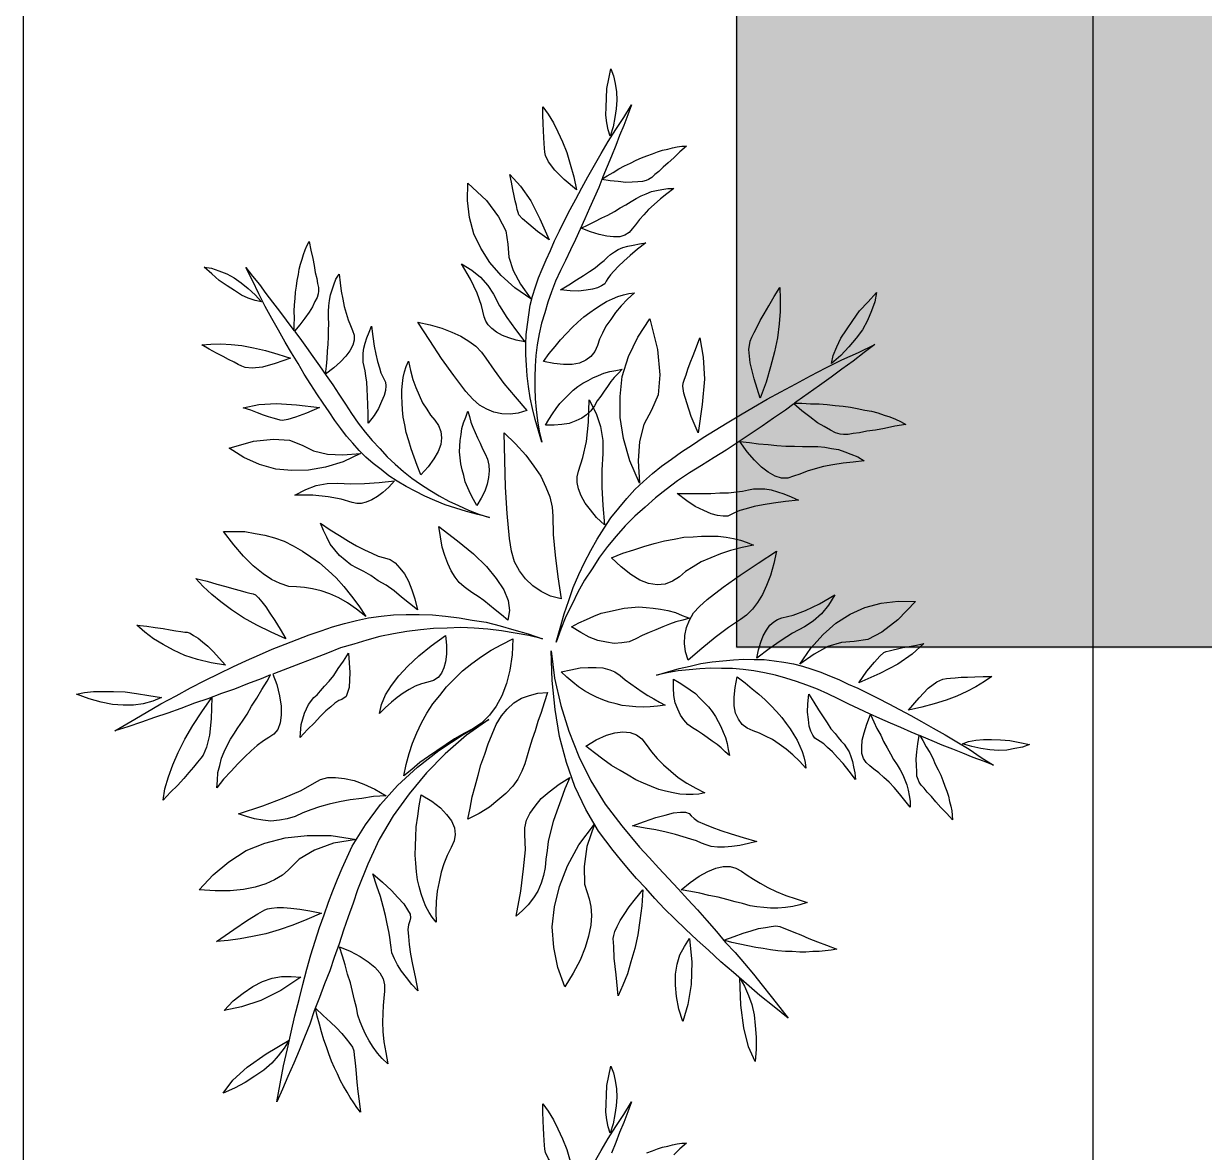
# Model space of a CAD drawing. Header units: inches. Extents: x 3 to 218426, y 2 to 56473.
# Drawn here: x 40693.2 to 41024.4, y 15399.2 to 15715.8 of the extents above; entities that cross this region are included whole.
import ezdxf

# ---------------------------------------------------------------- set-up
doc = ezdxf.new("R2010")
doc.units = ezdxf.units.IN
doc.header["$MEASUREMENT"] = 0
doc.layers.add('Plants', color=92, linetype='Continuous')
doc.layers.add('tampak', color=7, linetype='Continuous')

# ---------------------------------------------------------------- blocks, each defined once
blk = doc.blocks.new('1')
at = {"layer": 'Plants', "linetype": 'Continuous'}
for points in [[(3226.34, 15275.75), (3227.1, 15273.81), (3227.54, 15271.66), (3227.93, 15269.34), (3228.04, 15267), (3227.86, 15264.62), (3227.47, 15262.11), (3226.97, 15259.53), (3226.18, 15256.93), (3225.56, 15258.65), (3225.19, 15260.69), (3224.93, 15262.79), (3225, 15265.1), (3225.11, 15267.58), (3225.26, 15270.24), (3225.8, 15272.99), (3226.34, 15275.75)], [(3223.84, 15244.74), (3222.96, 15242.53), (3221.63, 15239.59), (3220.41, 15236.71), (3219.08, 15233.77), (3217.75, 15230.82), (3216.42, 15227.88), (3215.03, 15225.04), (3213.59, 15222.03), (3212.19, 15219.19), (3210.86, 15216.25), (3209.71, 15213.26), (3208.67, 15210.35), (3207.8, 15207.39), (3206.93, 15204.43), (3206.24, 15201.43), (3205.73, 15198.39), (3205.32, 15195.42), (3205.09, 15192.41), (3205.04, 15189.35), (3204.98, 15186.3), (3205.11, 15183.21), (3205.45, 15180.25), (3205.75, 15177.12), (3206.26, 15174.12), (3206.96, 15171.08), (3206.02, 15174.27), (3205.08, 15177.46), (3204.39, 15180.49), (3203.7, 15183.53), (3203.22, 15186.71), (3202.88, 15189.67), (3202.65, 15192.69), (3202.48, 15195.61), (3202.5, 15198.49), (3202.58, 15201.25), (3202.94, 15204.05), (3203.31, 15206.84), (3203.74, 15209.53), (3204.42, 15212.07), (3205.21, 15214.67), (3206.06, 15217.17), (3207.09, 15219.63), (3208.16, 15222.26), (3209.41, 15224.85), (3210.59, 15227.55), (3211.99, 15230.39), (3213.38, 15233.22), (3214.93, 15236.3), (3216.54, 15239.27), (3218.2, 15242.42), (3219.92, 15245.46), (3221.79, 15248.75), (3223.66, 15252.03), (3225.64, 15255.38), (3227.73, 15258.8), (3229.99, 15262.18), (3232.19, 15265.67), (3231.08, 15262.86), (3230.04, 15259.94), (3228.82, 15257.07), (3227.7, 15254.26), (3226.55, 15251.27), (3225.33, 15248.4), (3224.11, 15245.52), (3223.88, 15244.92), (3225.29, 15245.8), (3226.99, 15246.71), (3228.61, 15247.73), (3230.2, 15248.57), (3231.86, 15249.31), (3233.44, 15250.15), (3234.99, 15250.81), (3236.43, 15251.41), (3238.04, 15251.97), (3239.48, 15252.56), (3240.88, 15252.99), (3242.34, 15253.3), (3243.63, 15253.65), (3244.99, 15253.9), (3246.24, 15254.07), (3247.55, 15254.14), (3245.7, 15252.53), (3244.01, 15250.87), (3242.48, 15249.46), (3240.99, 15248.22), (3239.78, 15247.02), (3238.66, 15246.16), (3237.81, 15245.33), (3236.95, 15244.79), (3236.23, 15244.49), (3235.22, 15244.16), (3233.91, 15244.1), (3232.31, 15244), (3230.53, 15243.95), (3228.44, 15244.15), (3226.17, 15244.39), (3223.84, 15244.74)], [(3216.76, 15241.83), (3213.26, 15244.77), (3210.6, 15247.33), (3208.82, 15249.69), (3208.02, 15251.46), (3207.87, 15252.42), (3207.76, 15253.56), (3207.69, 15254.88), (3207.53, 15256.58), (3207.47, 15258.36), (3207.39, 15260.42), (3207.28, 15262.77), (3207.28, 15265.19), (3208.75, 15263.08), (3210.24, 15260.7), (3211.52, 15258.17), (3212.82, 15255.37), (3213.97, 15252.31), (3214.98, 15249.02), (3215.94, 15245.54), (3216.76, 15241.83)], [(3209.07, 15227.81), (3205.8, 15230.14), (3203.3, 15232.2), (3201.61, 15233.71), (3200.57, 15234.87), (3200.34, 15235.48), (3200.08, 15236.38), (3199.87, 15237.45), (3199.51, 15238.74), (3199.2, 15240.21), (3198.86, 15241.96), (3198.49, 15243.99), (3198.06, 15246.13), (3201.02, 15242.85), (3203.88, 15238.76), (3206.44, 15233.71), (3209.07, 15227.81)], [(3203.86, 15211.27), (3199.37, 15214.35), (3195.53, 15217.83), (3192.37, 15221.44), (3189.86, 15225.45), (3187.92, 15229.52), (3186.73, 15234.07), (3186.16, 15238.84), (3186.27, 15243.74), (3191.45, 15238.83), (3194.88, 15234.33), (3196.93, 15230.33), (3197.46, 15226.58), (3197.74, 15222.99), (3198.91, 15219.19), (3201, 15215.36), (3203.86, 15211.27)], [(3218.01, 15231.13), (3219.99, 15232.07), (3221.86, 15232.94), (3223.78, 15233.99), (3225.54, 15234.79), (3227.34, 15235.76), (3228.97, 15236.78), (3230.56, 15237.62), (3232.08, 15238.57), (3233.49, 15239.46), (3234.86, 15240.16), (3236.3, 15240.76), (3237.73, 15241.36), (3239.2, 15241.67), (3240.66, 15241.98), (3242.31, 15242.25), (3243.98, 15242.24), (3242.05, 15240.73), (3240.23, 15239.3), (3238.48, 15237.75), (3236.95, 15236.34), (3235.59, 15234.88), (3234.34, 15233.5), (3233.27, 15232.08), (3232.35, 15230.89), (3231.47, 15229.89), (3230.28, 15229.14), (3228.88, 15228.72), (3227.1, 15228.67), (3225.19, 15228.83), (3223.07, 15229.32), (3220.64, 15230.06), (3218.01, 15231.13)], [(3130.83, 15209.65), (3132.59, 15207.25), (3134.83, 15203.89), (3137.07, 15200.69), (3139.31, 15197.33), (3141.55, 15193.97), (3143.79, 15190.61), (3145.87, 15187.25), (3148.11, 15183.73), (3150.19, 15180.37), (3152.43, 15177.01), (3154.83, 15173.81), (3157.23, 15170.77), (3159.79, 15167.89), (3162.35, 15165.01), (3165.07, 15162.29), (3167.95, 15159.73), (3170.83, 15157.33), (3173.87, 15155.09), (3177.07, 15153.01), (3180.27, 15150.93), (3183.63, 15149.01), (3186.99, 15147.41), (3190.51, 15145.65), (3194.03, 15144.21), (3197.71, 15142.93), (3193.71, 15144.05), (3189.71, 15145.17), (3186.03, 15146.45), (3182.35, 15147.73), (3178.67, 15149.33), (3175.31, 15150.93), (3171.95, 15152.69), (3168.75, 15154.45), (3165.71, 15156.37), (3162.83, 15158.29), (3160.11, 15160.53), (3157.39, 15162.77), (3154.83, 15165.01), (3152.59, 15167.41), (3150.35, 15169.97), (3148.27, 15172.53), (3146.35, 15175.25), (3144.27, 15178.13), (3142.35, 15181.17), (3140.27, 15184.21), (3138.19, 15187.57), (3136.11, 15190.93), (3133.87, 15194.61), (3131.79, 15198.29), (3129.55, 15202.13), (3127.47, 15205.97), (3125.23, 15210.13), (3122.99, 15214.29), (3120.75, 15218.61), (3118.51, 15223.09), (3116.43, 15227.73), (3114.19, 15232.37), (3116.43, 15229.33), (3118.83, 15226.29), (3121.07, 15223.09), (3123.31, 15220.05), (3125.71, 15216.85), (3127.95, 15213.65), (3130.19, 15210.45), (3130.67, 15209.81), (3130.67, 15211.89), (3130.83, 15214.29), (3130.83, 15216.69), (3130.99, 15218.93), (3131.31, 15221.17), (3131.47, 15223.41), (3131.79, 15225.49), (3132.11, 15227.41), (3132.59, 15229.49), (3132.91, 15231.41), (3133.39, 15233.17), (3134.03, 15234.93), (3134.51, 15236.53), (3135.15, 15238.13), (3135.79, 15239.57), (3136.59, 15241.01), (3137.07, 15237.97), (3137.71, 15235.09), (3138.19, 15232.53), (3138.51, 15230.13), (3138.99, 15228.05), (3139.15, 15226.29), (3139.47, 15224.85), (3139.47, 15223.57), (3139.31, 15222.61), (3138.99, 15221.33), (3138.19, 15219.89), (3137.23, 15218.13), (3136.11, 15216.21), (3134.51, 15214.13), (3132.75, 15211.89), (3130.83, 15209.65)], [(3099.63, 15232.85), (3102.19, 15232.37), (3104.75, 15231.41), (3107.47, 15230.29), (3110.03, 15228.85), (3112.43, 15227.09), (3114.83, 15225.01), (3117.23, 15222.77), (3119.47, 15220.21), (3117.23, 15220.69), (3114.83, 15221.65), (3112.43, 15222.77), (3110.03, 15224.37), (3107.47, 15226.13), (3104.75, 15228.05), (3102.19, 15230.45), (3099.63, 15232.85)], [(3141.39, 15194.45), (3141.71, 15197.17), (3142.03, 15199.73), (3142.19, 15202.45), (3142.51, 15204.85), (3142.67, 15207.41), (3142.67, 15209.81), (3142.83, 15212.05), (3142.83, 15214.29), (3142.83, 15216.37), (3142.99, 15218.29), (3143.31, 15220.21), (3143.63, 15222.13), (3144.27, 15223.89), (3144.91, 15225.65), (3145.71, 15227.57), (3146.83, 15229.33), (3147.15, 15226.29), (3147.47, 15223.41), (3147.95, 15220.53), (3148.43, 15217.97), (3149.07, 15215.57), (3149.71, 15213.33), (3150.51, 15211.25), (3151.15, 15209.49), (3151.63, 15207.89), (3151.63, 15206.13), (3151.15, 15204.37), (3150.03, 15202.45), (3148.59, 15200.53), (3146.67, 15198.61), (3144.27, 15196.53), (3141.39, 15194.45)], [(3212.25, 15213.79), (3212.25, 15213.79), (3214.53, 15215.22), (3216.7, 15216.58), (3218.65, 15217.8), (3220.32, 15218.99), (3221.95, 15220.01), (3223.33, 15221.18), (3224.46, 15222.03), (3225.41, 15222.93), (3226.25, 15223.76), (3227.33, 15224.43), (3228.42, 15225.11), (3229.75, 15225.64), (3231.14, 15226.06), (3232.61, 15226.38), (3234.36, 15226.72), (3236.18, 15226.95), (3233.82, 15225.17), (3231.74, 15223.42), (3229.99, 15221.87), (3228.46, 15220.46), (3227.21, 15219.08), (3226.22, 15218), (3225.52, 15216.96), (3225.07, 15216.23), (3224.62, 15215.49), (3223.75, 15214.95), (3222.6, 15214.38), (3221.2, 15213.96), (3219.39, 15213.73), (3217.28, 15213.47), (3214.98, 15213.54), (3212.25, 15213.79)], [(3202.2, 15199.2), (3199.8, 15199.66), (3197.72, 15200.33), (3195.93, 15201.02), (3194.29, 15201.96), (3192.93, 15202.92), (3191.97, 15203.98), (3191.29, 15205.06), (3190.83, 15206.28), (3190.07, 15209.43), (3188.82, 15212.88), (3186.94, 15216.84), (3184.4, 15221.14), (3187.34, 15219.35), (3189.77, 15217.4), (3191.83, 15215.06), (3193.39, 15212.57), (3195.14, 15209.28), (3197.18, 15206.03), (3199.57, 15202.69), (3202.2, 15199.2)], [(3281.23, 15189.97), (3280.27, 15192.85), (3279.31, 15195.41), (3278.67, 15197.65), (3278.03, 15199.73), (3277.71, 15201.65), (3277.39, 15203.25), (3277.23, 15204.53), (3277.39, 15205.65), (3277.87, 15206.77), (3278.35, 15208.05), (3278.99, 15209.65), (3279.79, 15211.57), (3280.75, 15213.81), (3281.71, 15216.21), (3282.67, 15218.77), (3283.79, 15221.65), (3284.11, 15220.05), (3284.27, 15218.45), (3284.43, 15216.69), (3284.43, 15214.93), (3284.59, 15213.01), (3284.59, 15211.25), (3284.43, 15209.17), (3284.43, 15207.25), (3284.27, 15205.17), (3283.95, 15203.09), (3283.63, 15201.01), (3283.31, 15198.93), (3282.83, 15196.69), (3282.35, 15194.45), (3281.87, 15192.21), (3281.23, 15189.97)], [(3207.44, 15193.72), (3207.44, 15193.72), (3209.07, 15195.95), (3210.72, 15197.89), (3212.27, 15199.76), (3213.88, 15201.53), (3215.49, 15203.29), (3217.14, 15204.77), (3218.78, 15206.25), (3220.45, 15207.45), (3222.01, 15208.57), (3223.63, 15209.59), (3225.15, 15210.54), (3226.81, 15211.27), (3228.35, 15211.94), (3229.86, 15212.43), (3231.43, 15212.81), (3232.97, 15213.01), (3231.07, 15211.22), (3229.24, 15209.32), (3227.69, 15207.45), (3226.32, 15205.53), (3224.95, 15203.62), (3224.04, 15201.69), (3223.17, 15199.94), (3222.59, 15198.22), (3221.83, 15196.54), (3220.76, 15195.11), (3219.31, 15194.05), (3217.55, 15193.25), (3215.51, 15192.89), (3213.1, 15192.88), (3210.37, 15193.14), (3207.44, 15193.72)], [(3267.15, 15177.97), (3265.07, 15180.53), (3263.31, 15183.09), (3262.03, 15185.49), (3261.07, 15187.73), (3260.59, 15189.81), (3260.59, 15191.73), (3261.07, 15193.33), (3261.87, 15194.93), (3262.99, 15196.53), (3264.11, 15198.29), (3265.23, 15200.21), (3266.51, 15202.29), (3267.63, 15204.69), (3268.75, 15207.41), (3269.71, 15210.29), (3270.67, 15213.33), (3271.31, 15211.25), (3271.79, 15209.33), (3272.11, 15207.25), (3272.27, 15205.17), (3272.27, 15203.09), (3272.11, 15201.17), (3271.95, 15199.25), (3271.63, 15197.33), (3270.99, 15195.25), (3270.51, 15193.17), (3269.87, 15190.77), (3269.23, 15188.37), (3268.75, 15185.81), (3268.11, 15183.25), (3267.63, 15180.69), (3267.15, 15177.97)], [(3155.95, 15176.85), (3155.95, 15176.85), (3155.95, 15180.21), (3155.95, 15183.41), (3155.95, 15186.29), (3155.79, 15188.85), (3155.79, 15191.25), (3155.47, 15193.49), (3155.31, 15195.25), (3154.99, 15196.85), (3154.67, 15198.29), (3154.67, 15199.89), (3154.67, 15201.49), (3154.99, 15203.25), (3155.47, 15205.01), (3156.11, 15206.77), (3156.91, 15208.85), (3157.87, 15210.93), (3158.19, 15207.25), (3158.67, 15203.89), (3159.15, 15201.01), (3159.63, 15198.45), (3160.27, 15196.21), (3160.75, 15194.45), (3161.39, 15193.01), (3161.87, 15192.05), (3162.35, 15191.09), (3162.35, 15189.81), (3162.19, 15188.21), (3161.71, 15186.45), (3160.75, 15184.37), (3159.63, 15181.97), (3158.03, 15179.57), (3155.95, 15176.85)], [(3129.23, 15200.21), (3123.79, 15198.45), (3119.31, 15197.33), (3115.63, 15197.01), (3113.23, 15197.33), (3112.11, 15197.81), (3110.83, 15198.45), (3109.39, 15199.25), (3107.47, 15200.21), (3105.55, 15201.33), (3103.31, 15202.61), (3100.75, 15204.05), (3098.19, 15205.65), (3101.39, 15205.81), (3104.91, 15205.81), (3108.43, 15205.49), (3112.27, 15205.01), (3116.27, 15204.21), (3120.43, 15203.09), (3124.75, 15201.81), (3129.23, 15200.21)], [(3303.15, 15208.05), (3299.95, 15204.05), (3296.75, 15200.05), (3293.55, 15196.37), (3290.35, 15192.69), (3287.31, 15189.17), (3284.11, 15185.65), (3281.23, 15182.45), (3278.19, 15179.25), (3275.31, 15176.21), (3272.43, 15173.33), (3269.55, 15170.61), (3266.67, 15168.05), (3263.95, 15165.49), (3261.39, 15163.25), (3258.67, 15161.01), (3256.11, 15158.93), (3250.67, 15154.77), (3244.59, 15151.25), (3238.19, 15148.21), (3231.47, 15145.81), (3224.11, 15143.89), (3216.59, 15142.61), (3208.43, 15141.81), (3200.11, 15141.49), (3207.79, 15142.45), (3215.47, 15144.21), (3222.67, 15146.45), (3229.71, 15149.33), (3236.59, 15152.69), (3243.15, 15156.69), (3249.23, 15161.33), (3255.15, 15166.29), (3258.03, 15169.01), (3261.07, 15171.73), (3263.95, 15174.45), (3266.83, 15177.17), (3269.87, 15179.89), (3272.75, 15182.61), (3275.79, 15185.17), (3278.83, 15187.89), (3281.87, 15190.45), (3284.75, 15193.17), (3287.79, 15195.73), (3290.83, 15198.29), (3293.87, 15200.69), (3297.07, 15203.25), (3300.11, 15205.65), (3303.15, 15208.05)], [(3202.77, 15179.94), (3200.37, 15179.19), (3198.09, 15178.97), (3195.79, 15179.04), (3193.56, 15179.46), (3191.53, 15180.3), (3189.46, 15181.43), (3187.63, 15183.15), (3185.7, 15185.26), (3182.28, 15189.77), (3178.84, 15194.56), (3175.54, 15199.59), (3172.17, 15204.73), (3175.63, 15204.03), (3178.94, 15203.08), (3181.75, 15201.97), (3184.28, 15200.83), (3186.54, 15199.38), (3188.45, 15198.01), (3190.11, 15196.32), (3191.31, 15194.66), (3193.59, 15191.25), (3196.35, 15187.55), (3199.48, 15183.76), (3202.77, 15179.94)], [(3249.23, 15164.37), (3247.95, 15167.73), (3246.83, 15170.93), (3246.19, 15173.49), (3245.55, 15175.89), (3245.39, 15177.81), (3245.39, 15179.25), (3245.71, 15180.21), (3246.35, 15180.85), (3247.15, 15181.65), (3247.95, 15182.77), (3248.75, 15184.53), (3249.55, 15186.61), (3250.51, 15189.17), (3251.47, 15192.05), (3252.43, 15195.41), (3253.55, 15199.25), (3254.19, 15196.85), (3254.67, 15194.45), (3254.99, 15192.21), (3255.15, 15190.13), (3255.15, 15188.21), (3254.99, 15186.45), (3254.51, 15185.01), (3254.03, 15183.73), (3253.39, 15182.29), (3252.91, 15180.69), (3252.27, 15178.61), (3251.63, 15176.37), (3250.99, 15173.81), (3250.35, 15170.93), (3249.87, 15167.89), (3249.23, 15164.37)], [(3291.95, 15194.45), (3294.19, 15195.73), (3296.75, 15196.85), (3299.31, 15197.81), (3302.19, 15198.45), (3305.23, 15198.77), (3308.43, 15199.09), (3311.79, 15199.09), (3315.31, 15198.77), (3311.15, 15196.85), (3305.87, 15195.57), (3299.47, 15194.77), (3291.95, 15194.45), (3291.95, 15194.45)], [(3174.03, 15158.45), (3174.03, 15158.45), (3172.75, 15161.65), (3171.79, 15164.69), (3170.83, 15167.57), (3170.03, 15170.45), (3169.23, 15173.33), (3168.75, 15176.05), (3168.27, 15178.77), (3168.11, 15181.33), (3167.95, 15183.73), (3167.95, 15186.13), (3167.95, 15188.37), (3168.27, 15190.61), (3168.59, 15192.69), (3169.07, 15194.61), (3169.71, 15196.53), (3170.51, 15198.29), (3171.15, 15195.09), (3171.95, 15191.89), (3172.91, 15189.01), (3174.03, 15186.29), (3175.15, 15183.57), (3176.59, 15181.33), (3177.87, 15179.25), (3179.31, 15177.49), (3180.59, 15175.57), (3181.39, 15173.49), (3181.55, 15171.25), (3181.23, 15168.85), (3180.27, 15166.45), (3178.67, 15163.89), (3176.59, 15161.17), (3174.03, 15158.45)], [(3208.05, 15175.84), (3208.05, 15175.84), (3208.99, 15177.48), (3209.99, 15179.02), (3211, 15180.55), (3212.07, 15181.98), (3213.38, 15183.25), (3214.59, 15184.46), (3215.8, 15185.67), (3217.14, 15186.66), (3218.48, 15187.65), (3219.96, 15188.42), (3221.33, 15189.13), (3222.88, 15189.79), (3224.43, 15190.46), (3226.11, 15190.91), (3227.75, 15191.18), (3229.5, 15191.52), (3228.4, 15190.38), (3227.3, 15189.24), (3226.38, 15188.06), (3225.42, 15186.7), (3224.45, 15185.34), (3223.49, 15183.99), (3222.53, 15182.63), (3221.74, 15181.23), (3220.78, 15179.88), (3219.5, 15178.78), (3218.16, 15177.79), (3216.51, 15177.05), (3214.67, 15176.36), (3212.64, 15175.99), (3210.47, 15175.84), (3208.05, 15175.84)], [(3138.99, 15182.77), (3134.35, 15180.85), (3130.51, 15179.57), (3127.79, 15178.77), (3125.87, 15178.45), (3125.07, 15178.61), (3123.95, 15178.93), (3122.67, 15179.41), (3121.07, 15179.89), (3119.31, 15180.53), (3117.23, 15181.33), (3114.83, 15182.29), (3112.27, 15183.25), (3117.71, 15184.21), (3123.95, 15184.53), (3130.99, 15183.89), (3138.99, 15182.77)], [(3226.83, 15151.25), (3225.07, 15154.13), (3223.79, 15157.01), (3223.15, 15159.41), (3222.83, 15161.65), (3222.99, 15163.73), (3223.63, 15165.49), (3224.75, 15166.93), (3226.35, 15168.21), (3228.43, 15169.65), (3230.35, 15171.25), (3232.11, 15173.01), (3233.87, 15175.09), (3235.63, 15177.17), (3237.23, 15179.57), (3238.67, 15182.13), (3239.95, 15184.69), (3240.27, 15182.93), (3240.43, 15181.33), (3240.43, 15179.41), (3240.27, 15177.65), (3239.95, 15175.73), (3239.47, 15173.65), (3238.99, 15171.73), (3238.19, 15169.65), (3237.23, 15167.41), (3236.27, 15165.33), (3234.99, 15163.09), (3233.71, 15160.85), (3232.27, 15158.45), (3230.51, 15156.05), (3228.75, 15153.65), (3226.83, 15151.25)], [(3067.92, 15155.76), (3070.13, 15154.88), (3073.07, 15153.55), (3075.95, 15152.33), (3078.9, 15151), (3081.84, 15149.68), (3084.78, 15148.35), (3087.62, 15146.95), (3090.63, 15145.51), (3093.47, 15144.12), (3096.41, 15142.79), (3099.4, 15141.64), (3102.32, 15140.59), (3105.27, 15139.72), (3108.23, 15138.86), (3111.23, 15138.17), (3114.27, 15137.65), (3117.24, 15137.24), (3120.25, 15137.01), (3123.31, 15136.96), (3126.36, 15136.91), (3129.45, 15137.03), (3132.41, 15137.37), (3135.55, 15137.67), (3138.54, 15138.19), (3141.58, 15138.88), (3138.39, 15137.94), (3135.21, 15137.01), (3132.17, 15136.31), (3129.13, 15135.62), (3125.95, 15135.14), (3123, 15134.8), (3119.97, 15134.57), (3117.05, 15134.41), (3114.18, 15134.42), (3111.41, 15134.5), (3108.61, 15134.87), (3105.82, 15135.23), (3103.13, 15135.67), (3100.6, 15136.34), (3097.99, 15137.13), (3095.49, 15137.98), (3093.04, 15139.01), (3090.4, 15140.09), (3087.81, 15141.33), (3085.11, 15142.51), (3082.28, 15143.91), (3079.44, 15145.31), (3076.36, 15146.85), (3073.39, 15148.47), (3070.24, 15150.12), (3067.2, 15151.84), (3063.92, 15153.71), (3060.63, 15155.58), (3057.28, 15157.56), (3053.86, 15159.65), (3050.48, 15161.92), (3046.99, 15164.11), (3049.8, 15163), (3052.72, 15161.96), (3055.6, 15160.74), (3058.41, 15159.63), (3061.39, 15158.47), (3064.27, 15157.25), (3067.14, 15156.03), (3067.74, 15155.8), (3066.86, 15157.21), (3065.95, 15158.91), (3064.93, 15160.54), (3064.09, 15162.13), (3063.36, 15163.78), (3062.51, 15165.37), (3061.85, 15166.91), (3061.25, 15168.35), (3060.7, 15169.97), (3060.1, 15171.4), (3059.68, 15172.8), (3059.36, 15174.27), (3059.01, 15175.56), (3058.77, 15176.91), (3058.59, 15178.16), (3058.52, 15179.48), (3060.14, 15177.62), (3061.79, 15175.94), (3063.2, 15174.4), (3064.44, 15172.91), (3065.65, 15171.71), (3066.5, 15170.58), (3067.33, 15169.74), (3067.87, 15168.87), (3068.17, 15168.15), (3068.5, 15167.15), (3068.57, 15165.83), (3068.66, 15164.23), (3068.72, 15162.45), (3068.51, 15160.36), (3068.27, 15158.1), (3067.92, 15155.76)], [(3193.39, 15147.25), (3193.39, 15147.25), (3192.27, 15149.33), (3191.31, 15151.41), (3190.35, 15153.49), (3189.55, 15155.57), (3189.07, 15157.81), (3188.59, 15159.89), (3188.11, 15161.97), (3187.95, 15164.05), (3187.79, 15166.13), (3187.95, 15168.21), (3188.11, 15170.13), (3188.43, 15172.21), (3188.75, 15174.29), (3189.39, 15176.37), (3190.19, 15178.29), (3190.99, 15180.37), (3191.47, 15178.45), (3191.95, 15176.53), (3192.59, 15174.77), (3193.39, 15172.85), (3194.19, 15170.93), (3194.99, 15169.01), (3195.79, 15167.09), (3196.75, 15165.33), (3197.55, 15163.41), (3197.87, 15161.33), (3198.03, 15159.25), (3197.71, 15157.01), (3197.23, 15154.61), (3196.27, 15152.21), (3194.99, 15149.81), (3193.39, 15147.25)], [(3280.75, 15180.37), (3280.75, 15180.37), (3287.47, 15181.01), (3293.71, 15180.85), (3299.31, 15179.89), (3304.11, 15178.45), (3300.59, 15177.33), (3297.07, 15176.69), (3293.87, 15176.37), (3290.83, 15176.37), (3287.95, 15176.85), (3285.39, 15177.65), (3282.99, 15178.93), (3280.75, 15180.37)], [(3343.56, 15153.71), (3340.28, 15155.58), (3336.93, 15157.56), (3333.51, 15159.65), (3330.13, 15161.92), (3326.64, 15164.11), (3329.45, 15163), (3332.37, 15161.96), (3335.24, 15160.74), (3338.05, 15159.63), (3341.04, 15158.47)], [(3340.9, 15168.35), (3340.34, 15169.97), (3339.75, 15171.4), (3339.33, 15172.8), (3339.01, 15174.27), (3338.66, 15175.56), (3338.41, 15176.91), (3338.24, 15178.16), (3338.17, 15179.48), (3339.79, 15177.62), (3341.44, 15175.94)], [(3081.53, 15149.93), (3080.59, 15151.91), (3079.72, 15153.79), (3078.68, 15155.7), (3077.88, 15157.46), (3076.9, 15159.27), (3075.88, 15160.89), (3075.04, 15162.48), (3074.09, 15164), (3073.21, 15165.41), (3072.5, 15166.78), (3071.9, 15168.22), (3071.31, 15169.66), (3070.99, 15171.12), (3070.68, 15172.59), (3070.41, 15174.23), (3070.42, 15175.9), (3071.93, 15173.97), (3073.37, 15172.16), (3074.91, 15170.41), (3076.33, 15168.87), (3077.78, 15167.52), (3079.16, 15166.27), (3080.59, 15165.2), (3081.77, 15164.27), (3082.77, 15163.39), (3083.52, 15162.2), (3083.94, 15160.8), (3083.99, 15159.02), (3083.83, 15157.11), (3083.34, 15154.99), (3082.6, 15152.57), (3081.53, 15149.93)], [(3206.03, 15144.37), (3205.39, 15147.09), (3204.91, 15149.65), (3204.75, 15151.89), (3204.75, 15154.13), (3204.91, 15156.05), (3205.39, 15157.97), (3206.03, 15159.41), (3206.99, 15160.85), (3208.27, 15162.29), (3209.39, 15163.89), (3210.51, 15165.49), (3211.63, 15167.09), (3212.59, 15168.69), (3213.55, 15170.29), (3214.51, 15171.89), (3215.31, 15173.49), (3215.63, 15171.41), (3215.79, 15169.33), (3215.95, 15167.41), (3215.79, 15165.33), (3215.63, 15163.41), (3215.47, 15161.49), (3214.99, 15159.73), (3214.51, 15157.81), (3213.87, 15156.05), (3213.07, 15154.29), (3212.27, 15152.53), (3211.31, 15150.93), (3210.19, 15149.17), (3208.91, 15147.57), (3207.47, 15145.97), (3206.03, 15144.37)], [(3153.07, 15166.29), (3146.83, 15163.57), (3140.59, 15161.81), (3134.67, 15160.85), (3128.75, 15160.85), (3123.15, 15161.49), (3117.55, 15163.25), (3112.11, 15165.81), (3106.99, 15169.17), (3115.63, 15171.41), (3122.67, 15172.05), (3128.27, 15171.57), (3132.59, 15169.65), (3136.59, 15167.57), (3141.39, 15166.29), (3146.83, 15165.97), (3153.07, 15166.29)], [(3098.87, 15144.17), (3098.87, 15144.17), (3097.44, 15146.45), (3096.09, 15148.62), (3094.87, 15150.57), (3093.67, 15152.24), (3092.65, 15153.87), (3091.49, 15155.25), (3090.63, 15156.38), (3089.73, 15157.33), (3088.91, 15158.17), (3088.23, 15159.26), (3087.55, 15160.34), (3087.02, 15161.67), (3086.6, 15163.07), (3086.29, 15164.53), (3085.95, 15166.28), (3085.71, 15168.1), (3087.49, 15165.74), (3089.24, 15163.67), (3090.79, 15161.92), (3092.2, 15160.38), (3093.59, 15159.14), (3094.66, 15158.15), (3095.7, 15157.44), (3096.44, 15156.99), (3097.17, 15156.55), (3097.71, 15155.68), (3098.28, 15154.52), (3098.7, 15153.13), (3098.94, 15151.31), (3099.19, 15149.21), (3099.13, 15146.9), (3098.87, 15144.17)], [(3267.15, 15167.25), (3267.15, 15167.25), (3271.63, 15166.93), (3275.79, 15166.45), (3279.79, 15165.81), (3283.63, 15165.01), (3287.31, 15163.89), (3290.67, 15162.93), (3293.87, 15161.65), (3296.91, 15160.37), (3290.99, 15159.73), (3286.35, 15159.25), (3282.99, 15159.09), (3280.75, 15158.93), (3279.95, 15159.09), (3278.83, 15159.41), (3277.39, 15160.05), (3275.79, 15160.85), (3274.03, 15161.97), (3271.95, 15163.41), (3269.71, 15165.17), (3267.15, 15167.25)], [(3118.94, 15139.36), (3118.94, 15139.36), (3116.71, 15140.99), (3114.77, 15142.64), (3112.9, 15144.19), (3111.13, 15145.8), (3109.37, 15147.42), (3107.89, 15149.06), (3106.41, 15150.7), (3105.22, 15152.37), (3104.09, 15153.93), (3103.07, 15155.56), (3102.12, 15157.08), (3101.39, 15158.73), (3100.72, 15160.28), (3100.23, 15161.78), (3099.85, 15163.36), (3099.65, 15164.89), (3101.44, 15162.99), (3103.34, 15161.16), (3105.21, 15159.61), (3107.13, 15158.24), (3109.04, 15156.87), (3110.97, 15155.97), (3112.72, 15155.1), (3114.44, 15154.52), (3116.13, 15153.76), (3117.55, 15152.68), (3118.61, 15151.23), (3119.41, 15149.47), (3119.78, 15147.43), (3119.78, 15145.02), (3119.52, 15142.29), (3118.94, 15139.36)], [(3036.91, 15158.26), (3038.85, 15159.02), (3041, 15159.46), (3043.32, 15159.85), (3045.66, 15159.96), (3048.04, 15159.79), (3050.55, 15159.39), (3053.13, 15158.89), (3055.73, 15158.11), (3054.01, 15157.48), (3051.97, 15157.12), (3049.87, 15156.86), (3047.57, 15156.92), (3045.08, 15157.03), (3042.42, 15157.18), (3039.67, 15157.72), (3036.91, 15158.26)], [(3136.82, 15139.98), (3136.82, 15139.98), (3135.18, 15140.91), (3133.64, 15141.92), (3132.11, 15142.92), (3130.69, 15143.99), (3129.41, 15145.31), (3128.2, 15146.51), (3126.99, 15147.72), (3126, 15149.06), (3125.01, 15150.41), (3124.24, 15151.89), (3123.53, 15153.26), (3122.87, 15154.8), (3122.2, 15156.35), (3121.75, 15158.03), (3121.48, 15159.67), (3121.14, 15161.42), (3122.28, 15160.33), (3123.42, 15159.23), (3124.6, 15158.3), (3125.96, 15157.34), (3127.32, 15156.38), (3128.67, 15155.42), (3130.03, 15154.45), (3131.43, 15153.67), (3132.79, 15152.7), (3133.89, 15151.43), (3134.88, 15150.09), (3135.61, 15148.43), (3136.3, 15146.6), (3136.67, 15144.56), (3136.82, 15142.39), (3136.82, 15139.98)], [(3316.56, 15158.26), (3318.5, 15159.02), (3320.65, 15159.46), (3322.97, 15159.85), (3325.31, 15159.96), (3327.69, 15159.79), (3330.2, 15159.39), (3332.78, 15158.89), (3335.38, 15158.11), (3333.66, 15157.48), (3331.62, 15157.12), (3329.52, 15156.86), (3327.21, 15156.92), (3324.73, 15157.03), (3322.07, 15157.18), (3319.32, 15157.72), (3316.56, 15158.26)], [(3164.75, 15156.53), (3162.67, 15154.29), (3160.59, 15152.53), (3158.67, 15151.09), (3156.59, 15149.97), (3154.67, 15149.17), (3152.91, 15148.85), (3151.31, 15148.85), (3149.71, 15149.17), (3145.87, 15150.45), (3141.39, 15151.41), (3135.95, 15152.05), (3129.71, 15152.21), (3133.55, 15154.13), (3137.23, 15155.41), (3141.07, 15156.05), (3144.75, 15156.05), (3149.39, 15155.73), (3154.19, 15155.73), (3159.31, 15156.05), (3164.75, 15156.53)], [(3248.75, 15153.65), (3254.99, 15151.57), (3260.59, 15150.77), (3265.55, 15150.93), (3269.71, 15152.21), (3271.79, 15152.69), (3274.35, 15152.85), (3277.07, 15152.69), (3280.11, 15152.05), (3283.31, 15151.09), (3286.83, 15149.65), (3290.51, 15147.73), (3294.35, 15145.33), (3288.91, 15143.41), (3283.31, 15142.29), (3277.55, 15141.81), (3271.95, 15142.45), (3266.19, 15143.89), (3260.43, 15146.13), (3254.51, 15149.33), (3248.75, 15153.65)], [(3070.84, 15148.68), (3067.89, 15145.18), (3065.33, 15142.52), (3062.97, 15140.74), (3061.21, 15139.94), (3060.24, 15139.79), (3059.1, 15139.68), (3057.79, 15139.61), (3056.08, 15139.45), (3054.3, 15139.4), (3052.24, 15139.31), (3049.89, 15139.2), (3047.48, 15139.2), (3049.58, 15140.67), (3051.97, 15142.16), (3054.49, 15143.44), (3057.3, 15144.74), (3060.35, 15145.9), (3063.65, 15146.9), (3067.12, 15147.87), (3070.84, 15148.68)], [(3235.63, 15146.77), (3235.63, 15146.77), (3238.83, 15145.33), (3242.03, 15144.21), (3245.07, 15143.09), (3247.95, 15142.13), (3250.83, 15141.33), (3253.55, 15140.69), (3256.11, 15140.37), (3258.51, 15140.05), (3260.91, 15139.89), (3263.15, 15139.41), (3265.23, 15138.77), (3267.47, 15137.81), (3269.39, 15136.53), (3271.31, 15135.09), (3272.91, 15133.49), (3274.51, 15131.73), (3267.47, 15133.01), (3261.23, 15133.81), (3255.95, 15134.29), (3251.63, 15134.13), (3249.71, 15134.13), (3247.63, 15134.61), (3245.71, 15135.57), (3243.63, 15137.01), (3241.55, 15138.77), (3239.63, 15141.01), (3237.55, 15143.73), (3235.63, 15146.77)], [(3350.49, 15148.68), (3347.54, 15145.18), (3344.98, 15142.52), (3342.62, 15140.74), (3340.85, 15139.94), (3339.89, 15139.79), (3338.75, 15139.68), (3337.44, 15139.61), (3335.73, 15139.45), (3333.95, 15139.4), (3331.89, 15139.31), (3329.54, 15139.2), (3327.12, 15139.2), (3329.23, 15140.67), (3331.61, 15142.16), (3334.14, 15143.44), (3336.95, 15144.74), (3340, 15145.9), (3343.29, 15146.9), (3346.77, 15147.87), (3350.49, 15148.68)], [(3185.55, 15144.37), (3184.75, 15141.33), (3183.47, 15138.77), (3181.87, 15136.37), (3179.95, 15134.29), (3177.71, 15132.69), (3175.15, 15131.25), (3172.11, 15130.45), (3168.59, 15129.81), (3161.55, 15129.17), (3154.19, 15128.69), (3146.67, 15128.53), (3138.99, 15128.37), (3142.03, 15131.57), (3145.23, 15134.45), (3148.27, 15136.69), (3151.15, 15138.61), (3154.19, 15140.05), (3156.91, 15141.17), (3159.79, 15141.81), (3162.35, 15141.97), (3167.47, 15142.13), (3173.23, 15142.61), (3179.31, 15143.41), (3185.55, 15144.37)], [(3084.85, 15140.99), (3082.52, 15137.72), (3080.46, 15135.23), (3078.95, 15133.53), (3077.79, 15132.5), (3077.18, 15132.27), (3076.28, 15132.01), (3075.21, 15131.79), (3073.92, 15131.44), (3072.46, 15131.13), (3070.71, 15130.79), (3068.67, 15130.42), (3066.53, 15129.98), (3069.81, 15132.94), (3073.91, 15135.81), (3078.95, 15138.36), (3084.85, 15140.99)], [(3206.83, 15062.77), (3207.95, 15060.21), (3209.39, 15056.37), (3210.83, 15052.69), (3212.11, 15049.01), (3213.55, 15045.17), (3214.83, 15041.49), (3216.27, 15037.65), (3217.55, 15033.97), (3218.83, 15030.29), (3220.11, 15026.61), (3221.39, 15022.77), (3222.51, 15019.09), (3219.95, 15023.57), (3217.39, 15027.89), (3214.99, 15032.05), (3212.75, 15036.37), (3210.51, 15040.37), (3208.43, 15044.37), (3206.51, 15048.37), (3204.59, 15052.21), (3202.83, 15056.05), (3201.23, 15059.73), (3199.63, 15063.25), (3198.19, 15066.93), (3196.91, 15070.29), (3195.63, 15073.65), (3194.51, 15077.01), (3193.39, 15080.21), (3192.43, 15083.57), (3191.63, 15086.93), (3190.83, 15090.29), (3190.35, 15093.81), (3190.03, 15097.33), (3189.87, 15100.85), (3189.87, 15104.53), (3190.03, 15108.21), (3190.35, 15111.89), (3190.83, 15115.73), (3191.47, 15119.41), (3192.11, 15123.25), (3193.07, 15127.25), (3194.19, 15131.09), (3195.31, 15135.09), (3196.75, 15139.09), (3195.79, 15135.25), (3195.15, 15131.41), (3194.51, 15127.57), (3194.03, 15123.73), (3193.71, 15119.89), (3193.55, 15116.21), (3193.71, 15112.37), (3193.87, 15108.53), (3194.19, 15104.85), (3194.67, 15101.01), (3195.31, 15097.33), (3196.11, 15093.49), (3197.07, 15089.81), (3198.19, 15086.13), (3199.31, 15082.45), (3200.75, 15078.77), (3202.19, 15075.09), (3203.63, 15071.25), (3205.07, 15067.57), (3206.51, 15063.89), (3206.67, 15063.41), (3209.55, 15064.53), (3212.75, 15065.33), (3215.63, 15065.81), (3218.19, 15065.81), (3220.27, 15065.49), (3222.19, 15064.85), (3223.47, 15063.73), (3224.43, 15062.29), (3225.39, 15060.85), (3226.67, 15059.09), (3228.11, 15057.33), (3229.87, 15055.57), (3231.79, 15053.65), (3233.87, 15051.73), (3236.11, 15049.65), (3238.51, 15047.73), (3236.43, 15047.89), (3234.19, 15048.05), (3232.27, 15048.53), (3230.19, 15049.01), (3228.43, 15049.81), (3226.67, 15050.61), (3224.91, 15051.57), (3223.47, 15052.53), (3221.71, 15053.65), (3219.79, 15054.93), (3217.87, 15056.21), (3215.63, 15057.49), (3213.39, 15058.93), (3210.99, 15060.37), (3208.59, 15061.81), (3206.83, 15062.77)], [(3211.79, 15140.53), (3211.79, 15140.53), (3214.67, 15139.57), (3217.39, 15138.77), (3219.95, 15137.81), (3222.51, 15137.01), (3224.91, 15136.21), (3227.31, 15135.41), (3229.55, 15134.77), (3231.79, 15134.13), (3233.87, 15133.33), (3236.11, 15132.21), (3238.03, 15130.77), (3240.11, 15128.85), (3242.03, 15126.61), (3243.95, 15124.21), (3245.71, 15121.33), (3247.31, 15118.13), (3244.27, 15118.77), (3241.07, 15119.41), (3238.03, 15120.21), (3234.99, 15121.01), (3232.11, 15121.81), (3229.07, 15122.93), (3226.19, 15123.89), (3223.47, 15125.01), (3220.75, 15126.13), (3218.35, 15127.57), (3216.43, 15129.17), (3214.67, 15131.09), (3213.39, 15133.17), (3212.59, 15135.41), (3211.95, 15137.81), (3211.79, 15140.53)], [(3101.4, 15135.79), (3098.32, 15131.3), (3094.83, 15127.46), (3091.22, 15124.29), (3087.21, 15121.78), (3083.14, 15119.84), (3078.59, 15118.66), (3073.82, 15118.09), (3068.92, 15118.19), (3073.83, 15123.38), (3078.33, 15126.8), (3082.33, 15128.85), (3086.08, 15129.38), (3089.67, 15129.67), (3093.47, 15130.83), (3097.3, 15132.92), (3101.4, 15135.79)], [(3113.46, 15134.12), (3113, 15131.72), (3112.33, 15129.64), (3111.64, 15127.85), (3110.71, 15126.21), (3109.74, 15124.85), (3108.69, 15123.89), (3107.6, 15123.21), (3106.38, 15122.75), (3103.23, 15121.99), (3099.79, 15120.74), (3095.82, 15118.87), (3091.52, 15116.33), (3093.31, 15119.26), (3095.27, 15121.69), (3097.6, 15123.75), (3100.1, 15125.31), (3103.38, 15127.06), (3106.64, 15129.1), (3109.97, 15131.49), (3113.46, 15134.12)], [(3132.72, 15134.7), (3133.47, 15132.3), (3133.69, 15130.02), (3133.62, 15127.71), (3133.2, 15125.49), (3132.36, 15123.45), (3131.24, 15121.39), (3129.51, 15119.56), (3127.4, 15117.63), (3122.89, 15114.21), (3118.11, 15110.76), (3113.07, 15107.46), (3107.93, 15104.1), (3108.64, 15107.56), (3109.58, 15110.87), (3110.7, 15113.67), (3111.84, 15116.2), (3113.29, 15118.47), (3114.66, 15120.38), (3116.34, 15122.03), (3118.01, 15123.23), (3121.41, 15125.51), (3125.11, 15128.28), (3128.9, 15131.4), (3132.72, 15134.7)], [(3191.47, 15129.33), (3191.47, 15129.33), (3190.03, 15127.57), (3188.59, 15125.81), (3187.31, 15124.21), (3186.03, 15122.61), (3184.91, 15121.01), (3183.95, 15119.57), (3182.99, 15118.29), (3182.19, 15117.17), (3180.91, 15115.73), (3179.47, 15114.61), (3177.71, 15113.49), (3175.63, 15112.53), (3173.39, 15111.73), (3170.99, 15110.93), (3168.11, 15110.45), (3165.23, 15109.97), (3169.23, 15115.25), (3172.91, 15119.73), (3176.43, 15123.41), (3179.79, 15126.13), (3182.99, 15128.21), (3186.03, 15129.49), (3188.75, 15129.81), (3191.47, 15129.33)], [(3196.75, 15130.77), (3201.23, 15130.61), (3205.55, 15129.97), (3209.23, 15129.01), (3212.75, 15127.73), (3215.63, 15126.13), (3218.19, 15124.21), (3220.43, 15121.97), (3222.03, 15119.57), (3223.31, 15117.01), (3224.75, 15114.45), (3226.35, 15112.05), (3228.11, 15109.49), (3229.71, 15107.09), (3231.47, 15104.69), (3233.39, 15102.45), (3235.15, 15100.21), (3231.95, 15100.85), (3228.91, 15101.65), (3226.03, 15102.61), (3223.15, 15103.89), (3220.27, 15105.17), (3217.55, 15106.61), (3214.99, 15108.37), (3212.59, 15110.29), (3210.19, 15112.21), (3207.95, 15114.45), (3205.71, 15116.69), (3203.63, 15119.25), (3201.71, 15121.97), (3199.95, 15124.69), (3198.35, 15127.73), (3196.75, 15130.77)], [(3110.49, 15069.56), (3112.38, 15071.01), (3115.02, 15072.85), (3117.55, 15074.7), (3120.2, 15076.55), (3122.84, 15078.4), (3125.49, 15080.25), (3128.15, 15081.97), (3130.92, 15083.82), (3133.57, 15085.54), (3136.22, 15087.39), (3138.74, 15089.36), (3141.13, 15091.34), (3143.39, 15093.43), (3145.65, 15095.53), (3147.78, 15097.75), (3149.78, 15100.1), (3151.65, 15102.44), (3153.39, 15104.91), (3155, 15107.51), (3156.61, 15110.1), (3158.09, 15112.82), (3159.31, 15115.54), (3160.66, 15118.38), (3161.75, 15121.22), (3162.71, 15124.19), (3161.88, 15120.97), (3161.05, 15117.75), (3160.09, 15114.79), (3159.13, 15111.82), (3157.92, 15108.85), (3156.69, 15106.13), (3155.34, 15103.42), (3153.99, 15100.83), (3152.51, 15098.36), (3151.02, 15096.03), (3149.27, 15093.81), (3147.53, 15091.6), (3145.78, 15089.51), (3143.9, 15087.68), (3141.89, 15085.85), (3139.88, 15084.14), (3137.74, 15082.56), (3135.47, 15080.84), (3133.07, 15079.26), (3130.67, 15077.54), (3128.02, 15075.82), (3125.37, 15074.1), (3122.46, 15072.25), (3119.56, 15070.52), (3116.52, 15068.66), (3113.49, 15066.93), (3110.2, 15065.07), (3106.91, 15063.21), (3103.49, 15061.34), (3099.95, 15059.47), (3096.27, 15057.73), (3092.6, 15055.86), (3094.99, 15057.7), (3097.38, 15059.68), (3099.9, 15061.52), (3102.3, 15063.37), (3104.81, 15065.34), (3107.34, 15067.19), (3109.86, 15069.03), (3110.36, 15069.43), (3108.7, 15069.39), (3106.77, 15069.48), (3104.86, 15069.44), (3103.06, 15069.53), (3101.26, 15069.74), (3099.47, 15069.83), (3097.8, 15070.05), (3096.26, 15070.28), (3094.59, 15070.63), (3093.05, 15070.85), (3091.63, 15071.2), (3090.21, 15071.69), (3088.92, 15072.04), (3087.63, 15072.53), (3086.47, 15073.01), (3085.31, 15073.63), (3087.73, 15074.07), (3090.02, 15074.63), (3092.06, 15075.05), (3093.97, 15075.35), (3095.63, 15075.77), (3097.04, 15075.93), (3098.18, 15076.21), (3099.21, 15076.23), (3099.98, 15076.12), (3101.01, 15075.88), (3102.17, 15075.27), (3103.59, 15074.53), (3105.15, 15073.67), (3106.84, 15072.42), (3108.66, 15071.05), (3110.49, 15069.56)], [(3159.33, 15120.66), (3159.33, 15120.66), (3157.68, 15119.73), (3156.04, 15118.92), (3154.39, 15118.12), (3152.74, 15117.44), (3150.96, 15117.02), (3149.3, 15116.6), (3147.64, 15116.18), (3145.98, 15116.02), (3144.32, 15115.86), (3142.66, 15115.95), (3141.12, 15116.04), (3139.45, 15116.27), (3137.78, 15116.49), (3136.11, 15116.96), (3134.56, 15117.57), (3132.88, 15118.17), (3134.41, 15118.59), (3135.93, 15119.01), (3137.33, 15119.55), (3138.85, 15120.22), (3140.37, 15120.89), (3141.9, 15121.57), (3143.42, 15122.24), (3144.81, 15123.04), (3146.33, 15123.71), (3147.99, 15124), (3149.65, 15124.16), (3151.45, 15123.95), (3153.38, 15123.6), (3155.31, 15122.88), (3157.25, 15121.89), (3159.33, 15120.66)], [(3326.61, 15064.57), (3321.57, 15065.51), (3316.53, 15066.45), (3311.78, 15067.53), (3307.02, 15068.62), (3302.49, 15069.64), (3297.87, 15070.8), (3293.69, 15071.84), (3289.44, 15073.01), (3285.4, 15074.11), (3281.5, 15075.3), (3277.75, 15076.55), (3274.13, 15077.89), (3270.59, 15079.08), (3267.41, 15080.28), (3264.15, 15081.62), (3261.11, 15082.9), (3254.88, 15085.74), (3248.91, 15089.44), (3243.21, 15093.65), (3237.92, 15098.44), (3232.76, 15104.03), (3228.08, 15110.06), (3223.53, 15116.88), (3219.33, 15124.06), (3223.79, 15117.74), (3228.97, 15111.8), (3234.34, 15106.51), (3240.2, 15101.66), (3246.4, 15097.17), (3253.02, 15093.27), (3259.98, 15090.1), (3267.15, 15087.22), (3270.9, 15085.96), (3274.74, 15084.56), (3278.49, 15083.3), (3282.25, 15082.05), (3286.08, 15080.65), (3289.84, 15079.39), (3293.53, 15077.92), (3297.36, 15076.52), (3301.05, 15075.04), (3304.81, 15073.79), (3308.5, 15072.31), (3312.19, 15070.84), (3315.74, 15069.29), (3319.51, 15067.67), (3323.06, 15066.12), (3326.61, 15064.57)], [(3240.53, 15105.1), (3242.24, 15108.01), (3244.18, 15110.5), (3245.99, 15112.19), (3247.82, 15113.53), (3249.73, 15114.37), (3251.58, 15114.64), (3253.38, 15114.33), (3255.26, 15113.52), (3257.51, 15112.36), (3259.83, 15111.43), (3262.21, 15110.7), (3264.88, 15110.13), (3267.54, 15109.56), (3270.41, 15109.28), (3273.35, 15109.22), (3276.21, 15109.3), (3274.81, 15108.18), (3273.47, 15107.29), (3271.78, 15106.38), (3270.15, 15105.69), (3268.31, 15105.07), (3266.25, 15104.51), (3264.33, 15104.03), (3262.11, 15103.76), (3259.69, 15103.55), (3257.4, 15103.41), (3254.82, 15103.49), (3252.24, 15103.56), (3249.45, 15103.7), (3246.5, 15104.12), (3243.55, 15104.54), (3240.53, 15105.1)], [(3150.7, 15104.98), (3150.7, 15104.98), (3148.16, 15103.9), (3145.75, 15103.08), (3143.46, 15102.27), (3141.17, 15101.58), (3138.88, 15100.89), (3136.71, 15100.46), (3134.55, 15100.03), (3132.5, 15099.86), (3130.58, 15099.69), (3128.66, 15099.65), (3126.87, 15099.61), (3125.08, 15099.83), (3123.41, 15100.05), (3121.86, 15100.4), (3120.32, 15100.88), (3118.9, 15101.49), (3121.44, 15102.05), (3123.99, 15102.75), (3126.28, 15103.57), (3128.43, 15104.51), (3130.59, 15105.45), (3132.36, 15106.64), (3134, 15107.7), (3135.38, 15108.88), (3136.9, 15109.94), (3138.55, 15110.61), (3140.33, 15110.78), (3142.26, 15110.56), (3144.2, 15109.84), (3146.27, 15108.6), (3148.48, 15106.98), (3150.7, 15104.98)], [(3195.79, 15111.89), (3198.51, 15112.21), (3201.07, 15112.21), (3203.15, 15111.89), (3204.91, 15111.41), (3206.35, 15110.77), (3207.63, 15109.81), (3208.43, 15108.53), (3208.91, 15106.93), (3209.39, 15105.17), (3210.03, 15103.41), (3210.99, 15101.65), (3211.95, 15100.05), (3213.23, 15098.29), (3214.51, 15096.69), (3216.11, 15094.93), (3217.71, 15093.33), (3215.15, 15093.97), (3212.43, 15095.09), (3209.87, 15096.69), (3207.15, 15098.77), (3204.43, 15101.33), (3201.55, 15104.37), (3198.67, 15107.89), (3195.79, 15111.89)], [(3188.59, 15104.05), (3188.59, 15104.05), (3186.83, 15101.81), (3185.07, 15099.57), (3183.31, 15097.49), (3181.71, 15095.25), (3180.43, 15093.01), (3178.99, 15090.93), (3177.87, 15089.01), (3176.91, 15087.09), (3175.95, 15085.33), (3174.67, 15083.73), (3173.39, 15082.13), (3171.79, 15080.85), (3170.19, 15079.57), (3168.27, 15078.61), (3166.35, 15077.65), (3164.27, 15076.85), (3166.19, 15079.57), (3167.79, 15082.13), (3169.39, 15084.69), (3170.67, 15086.93), (3171.79, 15089.17), (3172.75, 15091.25), (3173.55, 15093.01), (3174.03, 15094.77), (3174.51, 15096.37), (3175.47, 15097.81), (3176.91, 15099.09), (3178.51, 15100.37), (3180.59, 15101.49), (3182.99, 15102.45), (3185.55, 15103.25), (3188.59, 15104.05)], [(3262.66, 15091.53), (3265.02, 15094.24), (3267.32, 15096.74), (3269.27, 15098.51), (3271.09, 15100.21), (3272.71, 15101.25), (3273.98, 15101.93), (3274.97, 15102.1), (3275.84, 15101.84), (3276.92, 15101.51), (3278.29, 15101.34), (3280.22, 15101.46), (3282.43, 15101.73), (3285.14, 15102.1), (3288.13, 15102.61), (3291.55, 15103.34), (3295.46, 15104.17), (3293.65, 15102.47), (3291.75, 15100.92), (3289.93, 15099.58), (3288.17, 15098.46), (3286.48, 15097.55), (3284.85, 15096.86), (3283.35, 15096.61), (3282, 15096.43), (3280.43, 15096.31), (3278.79, 15095.98), (3276.65, 15095.56), (3274.38, 15095.07), (3271.82, 15094.43), (3268.98, 15093.64), (3266.07, 15092.63), (3262.66, 15091.53)], [(3152.39, 15097.59), (3154.22, 15095.97), (3155.66, 15094.33), (3156.85, 15092.82), (3157.78, 15091.18), (3158.45, 15089.66), (3158.74, 15088.25), (3158.77, 15086.97), (3158.54, 15085.69), (3157.58, 15082.6), (3156.89, 15079), (3156.47, 15074.63), (3156.45, 15069.64), (3154.85, 15072.68), (3153.76, 15075.6), (3153.18, 15078.66), (3153.12, 15081.6), (3153.3, 15085.32), (3153.21, 15089.16), (3152.87, 15093.25), (3152.39, 15097.59)], [(3136.29, 15090.21), (3136.29, 15090.21), (3133.6, 15090.15), (3131.04, 15090.1), (3128.74, 15090.05), (3126.7, 15089.88), (3124.78, 15089.83), (3122.99, 15089.54), (3121.59, 15089.38), (3120.31, 15089.1), (3119.17, 15088.82), (3117.89, 15088.79), (3116.61, 15088.76), (3115.19, 15088.99), (3113.78, 15089.34), (3112.36, 15089.83), (3110.68, 15090.43), (3109, 15091.16), (3111.94, 15091.48), (3114.62, 15091.92), (3116.91, 15092.36), (3118.95, 15092.78), (3120.73, 15093.33), (3122.13, 15093.75), (3123.27, 15094.28), (3124.03, 15094.68), (3124.79, 15095.08), (3125.82, 15095.11), (3127.1, 15095.01), (3128.52, 15094.65), (3130.2, 15093.92), (3132.13, 15093.06), (3134.08, 15091.83), (3136.29, 15090.21)], [(3240.73, 15095.23), (3240.73, 15095.23), (3240.97, 15091.73), (3241.49, 15088.38), (3241.94, 15085.17), (3242.45, 15082.18), (3243.1, 15079.26), (3243.82, 15076.56), (3244.74, 15074.15), (3245.59, 15071.88), (3246.58, 15069.69), (3247.21, 15067.49), (3247.63, 15065.35), (3247.84, 15062.92), (3247.62, 15060.63), (3247.25, 15058.26), (3246.59, 15056.09), (3245.8, 15053.85), (3243.61, 15060.66), (3241.37, 15066.54), (3239.3, 15071.42), (3237.13, 15075.16), (3236.22, 15076.85), (3235.66, 15078.91), (3235.61, 15081.06), (3235.89, 15083.57), (3236.47, 15086.24), (3237.54, 15088.98), (3238.95, 15092.1), (3240.73, 15095.23)], [(3283.11, 15082.14), (3284.38, 15085.18), (3285.81, 15087.94), (3287.32, 15090.2), (3288.85, 15092.1), (3290.45, 15093.51), (3292.15, 15094.41), (3293.78, 15094.74), (3295.57, 15094.79), (3297.51, 15094.56), (3299.59, 15094.4), (3301.81, 15094.32), (3304.25, 15094.17), (3306.9, 15094.31), (3309.82, 15094.61), (3312.81, 15095.12), (3315.95, 15095.71), (3314.42, 15094.16), (3312.95, 15092.83), (3311.27, 15091.57), (3309.51, 15090.45), (3307.67, 15089.47), (3305.9, 15088.7), (3304.13, 15087.94), (3302.29, 15087.32), (3300.15, 15086.9), (3298.09, 15086.34), (3295.68, 15085.78), (3293.26, 15085.21), (3290.77, 15084.43), (3288.21, 15083.78), (3285.73, 15083), (3283.11, 15082.14)], [(3190.51, 15089.49), (3190.51, 15089.49), (3188.43, 15086.93), (3186.67, 15084.37), (3185.23, 15081.97), (3184.11, 15079.41), (3183.31, 15077.01), (3182.67, 15074.61), (3182.35, 15072.37), (3182.19, 15070.13), (3182.03, 15067.89), (3181.23, 15065.49), (3180.11, 15063.09), (3178.51, 15060.69), (3176.27, 15057.97), (3173.55, 15055.25), (3170.35, 15052.53), (3166.67, 15049.65), (3166.67, 15052.69), (3166.67, 15055.57), (3167.15, 15058.45), (3167.63, 15061.17), (3168.43, 15063.89), (3169.39, 15066.61), (3170.67, 15069.17), (3172.11, 15071.73), (3173.71, 15074.13), (3175.47, 15076.53), (3177.55, 15078.93), (3179.63, 15081.17), (3182.03, 15083.41), (3184.75, 15085.49), (3187.47, 15087.57), (3190.51, 15089.49)], [(3122.46, 15078.26), (3120.28, 15078.47), (3118.23, 15078.68), (3116.05, 15078.77), (3114.13, 15078.98), (3112.08, 15079.07), (3110.16, 15079.02), (3108.36, 15079.11), (3106.57, 15079.08), (3104.91, 15079.04), (3103.37, 15079.14), (3101.83, 15079.36), (3100.29, 15079.58), (3098.87, 15080.06), (3097.45, 15080.55), (3095.9, 15081.15), (3094.47, 15082.02), (3096.9, 15082.33), (3099.2, 15082.63), (3101.49, 15083.06), (3103.53, 15083.49), (3105.44, 15084.04), (3107.22, 15084.59), (3108.87, 15085.27), (3110.27, 15085.81), (3111.54, 15086.22), (3112.95, 15086.25), (3114.36, 15085.9), (3115.92, 15085.04), (3117.48, 15083.92), (3119.05, 15082.41), (3120.75, 15080.53), (3122.46, 15078.26)], [(3144.79, 15088.08), (3147.07, 15083.14), (3148.58, 15078.18), (3149.45, 15073.46), (3149.55, 15068.73), (3149.14, 15064.24), (3147.82, 15059.73), (3145.87, 15055.33), (3143.27, 15051.18), (3141.33, 15058.05), (3140.7, 15063.67), (3140.99, 15068.16), (3142.45, 15071.65), (3144.04, 15074.88), (3144.99, 15078.74), (3145.15, 15083.1), (3144.79, 15088.08)], [(3252.98, 15086.9), (3254.09, 15080.42), (3256.03, 15075.1), (3258.5, 15070.8), (3261.59, 15067.74), (3263, 15066.13), (3264.35, 15063.95), (3265.49, 15061.47), (3266.36, 15058.49), (3267.02, 15055.22), (3267.41, 15051.43), (3267.45, 15047.28), (3267.14, 15042.76), (3262.89, 15046.66), (3259.26, 15051.07), (3256.12, 15055.92), (3254.04, 15061.16), (3252.6, 15066.92), (3251.86, 15073.06), (3251.89, 15079.78), (3252.98, 15086.9)], [(3300.33, 15075.38), (3302.41, 15077.59), (3304.22, 15079.64), (3305.89, 15081.26), (3307.42, 15082.8), (3308.97, 15083.99), (3310.23, 15085.03), (3311.28, 15085.77), (3312.34, 15086.16), (3313.56, 15086.26), (3314.91, 15086.44), (3316.63, 15086.63), (3318.7, 15086.83), (3321.12, 15087.04), (3323.69, 15087.33), (3326.4, 15087.69), (3329.47, 15088.06), (3328.21, 15087.02), (3326.88, 15086.13), (3325.4, 15085.16), (3323.85, 15084.33), (3322.23, 15083.28), (3320.68, 15082.45), (3318.77, 15081.61), (3317.07, 15080.71), (3315.16, 15079.87), (3313.18, 15079.17), (3311.19, 15078.47), (3309.21, 15077.77), (3307.01, 15077.14), (3304.81, 15076.51), (3302.6, 15075.87), (3300.33, 15075.38)], [(3200.75, 15084.69), (3206.19, 15085.01), (3210.35, 15084.85), (3212.91, 15084.05), (3213.71, 15082.77), (3214.03, 15081.97), (3214.83, 15080.85), (3215.79, 15079.73), (3216.91, 15078.29), (3218.51, 15076.69), (3220.27, 15075.09), (3222.19, 15073.17), (3224.43, 15071.09), (3220.75, 15071.41), (3217.55, 15072.37), (3215.15, 15073.49), (3213.23, 15074.93), (3212.43, 15075.89), (3211.31, 15076.85), (3210.03, 15077.97), (3208.59, 15079.25), (3206.99, 15080.53), (3205.07, 15081.81), (3202.99, 15083.25), (3200.75, 15084.69)], [(3131.85, 15076.54), (3133.46, 15072.86), (3134.55, 15069.81), (3135.24, 15067.65), (3135.53, 15066.12), (3135.41, 15065.48), (3135.17, 15064.58), (3134.81, 15063.55), (3134.46, 15062.26), (3133.97, 15060.84), (3133.37, 15059.16), (3132.64, 15057.23), (3131.92, 15055.16), (3131.06, 15059.5), (3130.69, 15064.48), (3131.09, 15070.12), (3131.85, 15076.54)], [(3273.65, 15077.09), (3273.65, 15077.09), (3275.48, 15072.98), (3277.02, 15069.09), (3278.34, 15065.26), (3279.45, 15061.5), (3280.19, 15057.72), (3280.93, 15054.31), (3281.31, 15050.88), (3281.61, 15047.6), (3278.26, 15052.52), (3275.65, 15056.38), (3273.92, 15059.27), (3272.73, 15061.17), (3272.49, 15061.95), (3272.24, 15063.09), (3272.13, 15064.66), (3272.08, 15066.45), (3272.24, 15068.53), (3272.53, 15071.04), (3273.02, 15073.85), (3273.65, 15077.09)], [(3291.63, 15071.28), (3291.63, 15071.28), (3295.37, 15065.65), (3298.17, 15060.08), (3299.96, 15054.68), (3300.95, 15049.77), (3298.31, 15052.35), (3296.08, 15055.15), (3294.29, 15057.82), (3292.86, 15060.5), (3291.92, 15063.27), (3291.42, 15065.9), (3291.42, 15068.62), (3291.63, 15071.28)], [(3118.06, 15068.44), (3119.56, 15064.12), (3120.54, 15060.55), (3120.86, 15057.62), (3120.64, 15055.69), (3120.28, 15054.79), (3119.79, 15053.75), (3119.17, 15052.59), (3118.43, 15051.03), (3117.57, 15049.48), (3116.59, 15047.67), (3115.48, 15045.59), (3114.24, 15043.52), (3114.06, 15046.08), (3114, 15048.89), (3114.2, 15051.71), (3114.51, 15054.79), (3115.09, 15058), (3115.91, 15061.35), (3116.86, 15064.83), (3118.06, 15068.44)], [(3196.75, 15067.09), (3196.75, 15067.09), (3194.83, 15062.93), (3192.91, 15058.93), (3190.83, 15055.25), (3188.59, 15051.89), (3186.35, 15048.85), (3184.27, 15046.29), (3182.03, 15043.89), (3179.79, 15041.81), (3180.59, 15045.01), (3181.39, 15047.73), (3182.03, 15050.29), (3182.67, 15052.53), (3183.15, 15054.29), (3183.63, 15055.89), (3183.95, 15057.01), (3184.11, 15057.97), (3184.43, 15058.61), (3185.23, 15059.41), (3186.35, 15060.37), (3187.79, 15061.49), (3189.55, 15062.61), (3191.63, 15064.05), (3194.03, 15065.49), (3196.75, 15067.09)], [(3309.33, 15068.04), (3311.52, 15066.67), (3313.71, 15064.94), (3315.76, 15063.13), (3317.69, 15060.89), (3319.4, 15058.36), (3321.19, 15055.69), (3322.78, 15052.73), (3324.15, 15049.47), (3320.5, 15052.24), (3316.88, 15056.29), (3313.16, 15061.56), (3309.33, 15068.04), (3309.33, 15068.04)], [(3092.46, 15044.21), (3092.8, 15046.26), (3093.53, 15048.33), (3094.38, 15050.52), (3095.48, 15052.59), (3096.85, 15054.54), (3098.47, 15056.5), (3100.22, 15058.46), (3102.23, 15060.29), (3101.89, 15058.49), (3101.16, 15056.56), (3100.31, 15054.62), (3099.07, 15052.67), (3097.7, 15050.59), (3096.21, 15048.38), (3094.34, 15046.3), (3092.46, 15044.21)], [(3204.11, 15050.13), (3204.11, 15050.13), (3203.47, 15046.13), (3202.51, 15042.29), (3201.39, 15038.77), (3199.95, 15035.57), (3198.35, 15032.69), (3196.75, 15029.97), (3194.83, 15027.57), (3192.91, 15025.33), (3193.23, 15028.05), (3193.55, 15030.45), (3193.87, 15032.69), (3194.19, 15034.61), (3194.51, 15036.21), (3194.67, 15037.65), (3194.83, 15038.77), (3194.83, 15039.41), (3195.15, 15040.21), (3195.79, 15041.17), (3196.59, 15042.45), (3197.55, 15043.73), (3198.83, 15045.17), (3200.43, 15046.77), (3202.19, 15048.37), (3204.11, 15050.13)], [(3213.23, 15046.29), (3219.15, 15046.13), (3223.79, 15045.65), (3227.15, 15044.85), (3229.39, 15043.89), (3230.19, 15043.25), (3231.31, 15042.29), (3232.75, 15041.17), (3234.19, 15039.89), (3235.95, 15038.45), (3237.87, 15036.69), (3239.79, 15034.77), (3242.03, 15032.69), (3238.83, 15033.17), (3235.47, 15034.13), (3232.11, 15035.41), (3228.59, 15036.85), (3224.91, 15038.77), (3221.07, 15041.01), (3217.23, 15043.57), (3213.23, 15046.29)], [(3213.23, 15032.21), (3214.19, 15029.81), (3214.99, 15027.09), (3215.31, 15024.37), (3215.31, 15021.49), (3215.15, 15018.45), (3214.51, 15015.25), (3213.55, 15011.89), (3212.27, 15008.37), (3211.79, 15010.61), (3211.47, 15013.17), (3211.47, 15015.89), (3211.47, 15018.77), (3211.63, 15021.97), (3212.11, 15025.17), (3212.59, 15028.69), (3213.23, 15032.21)]]:
    blk.add_lwpolyline(points, dxfattribs=at)
blk = doc.blocks.new('KOLOM')
at = {"layer": 'tampak', "transparency": 33554687}
h = blk.add_hatch(color=5, dxfattribs=at)
h.dxf.hatch_style = 1
h.paths.add_polyline_path([(1780621.98, 55617.67), (1780421.98, 55617.67), (1780421.98, 55217.67), (1780621.98, 55217.67)])
h.paths.add_polyline_path([(1780621.98, 52920.47), (1780421.98, 52920.47), (1780421.98, 52520.47), (1780621.98, 52520.47)])
h.paths.add_polyline_path([(1780621.98, 50225.87), (1780421.98, 50225.87), (1780421.98, 49825.87), (1780621.98, 49825.87)])
h.paths.add_polyline_path([(1780621.98, 47518.78), (1780421.98, 47518.78), (1780421.98, 47118.78), (1780621.98, 47118.78)])
h.paths.add_polyline_path([(1780621.98, 44836.68), (1780421.98, 44836.68), (1780421.98, 44436.68), (1780621.98, 44436.68)])
blk.add_lwpolyline([(1780422.2, 52920.96), (1780422.2, 52520.96), (1780622.2, 52520.96), (1780622.2, 52920.96), (1780422.2, 52920.96)])

msp = doc.modelspace()

# ---------------------------------------------------------------- linework, layer by layer
msp.add_lwpolyline([(40993.15, 18319.87), (40993.15, 7757.25), (40693.15, 7757.25), (40693.15, 18319.87)], close=True)

# ---------------------------------------------------------------- block references
msp.add_blockref('KOLOM', (-1739529.04, -36979.91))
at = {"rotation": 270}
msp.add_blockref('1', (25699.63, 18739.99), dxfattribs=at)

doc.saveas('drawing.dxf')
